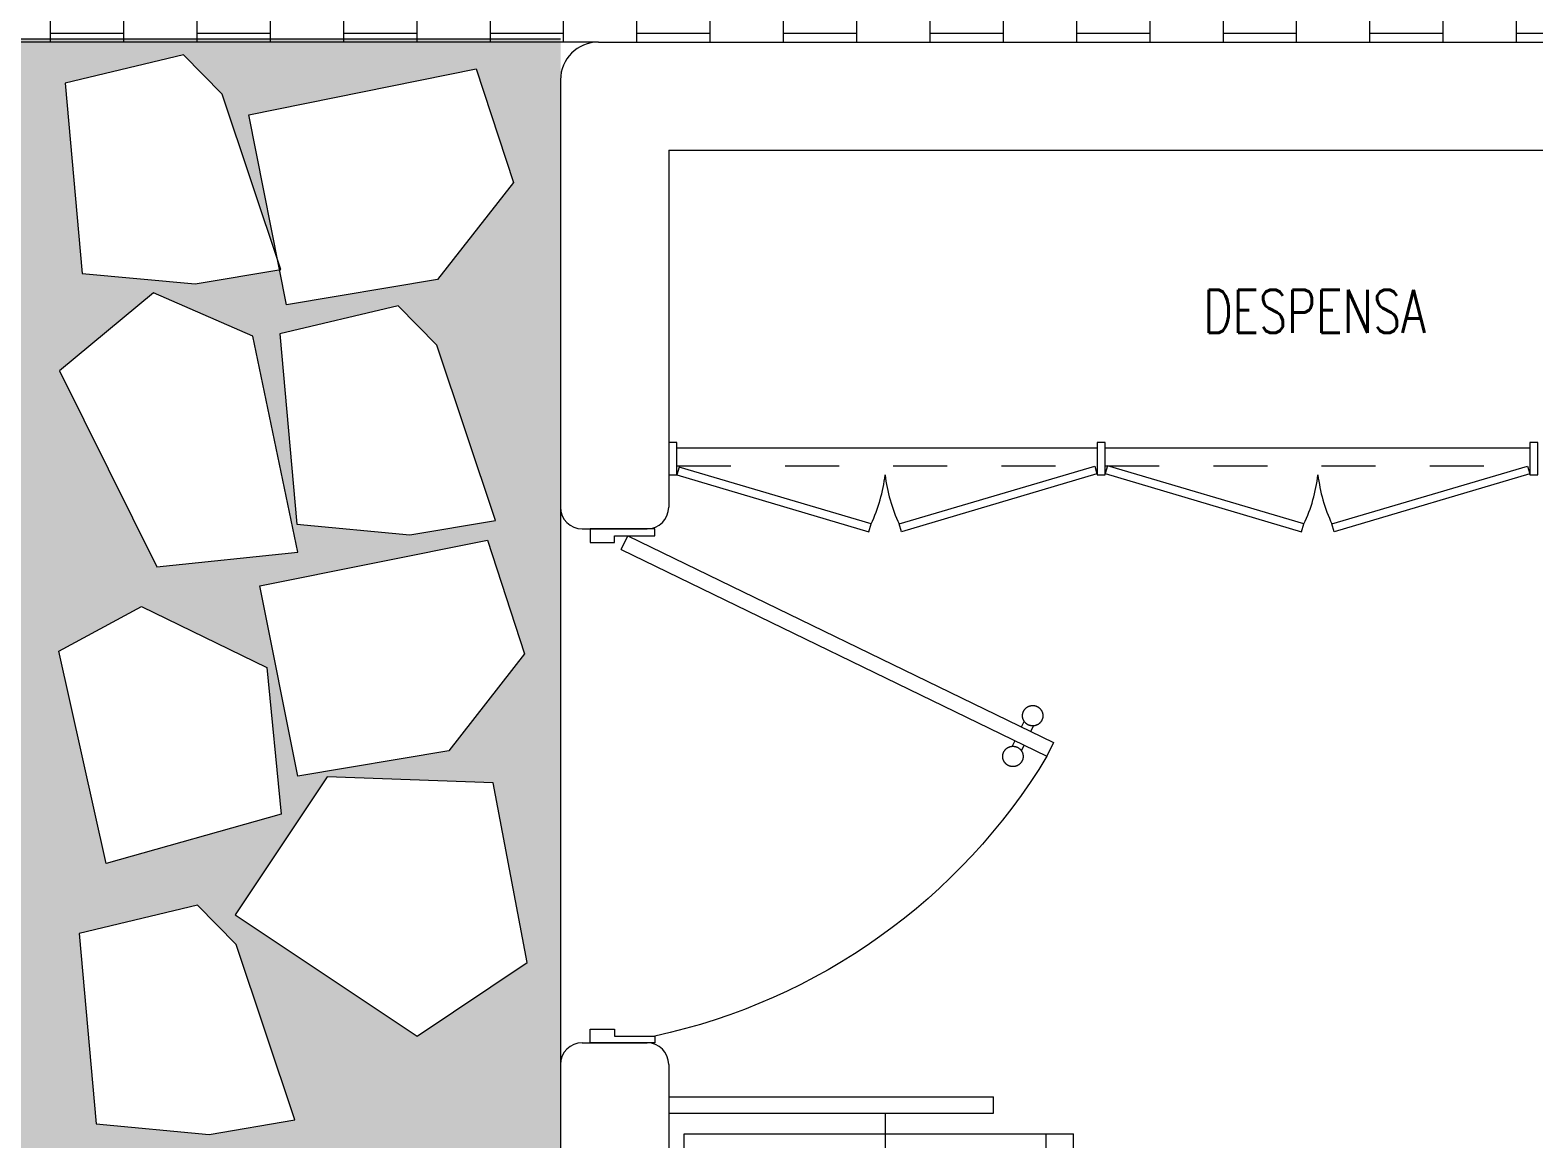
# Model space of a CAD drawing. Header units: metres. Extents: x 8 to 2416, y -346 to 476.
# Drawn here: x 42.971 to 45.751, y 36.926 to 38.976 of the extents above; entities that cross this region are included whole.
import ezdxf

# ---------------------------------------------------------------- set-up
doc = ezdxf.new("R2010")
doc.units = ezdxf.units.M
doc.linetypes.add('0', pattern=[0])
doc.linetypes.add('DASHED', pattern=[0.75, 0.5, -0.25])
doc.layers.get('0').update_dxf_attribs({"color": 250, "linetype": '0', "lineweight": 20})
for name, color, linetype, lineweight in [('01a_Mobiliario', 250, 'Continuous', 0), ('A-DOOR', 35, 'Continuous', 5), ('A-WALL', 250, 'Continuous', 20), ('baños', 140, 'Continuous', 0), ('calle', 254, 'Continuous', 0), ('MOB FIJOS', 251, 'Continuous', 0), ('MOBILIARIOS', 252, 'Continuous', 0), ('piso', 253, 'Continuous', 0), ('PROYECCION', 9, 'DASHED', 0), ('textos', 7, 'Continuous', 0)]:
    doc.layers.add(name, color=color, linetype=linetype, lineweight=lineweight)
doc.layers.add('grama', color=7, linetype='Continuous', lineweight=0, true_color=0x698c45)
doc.layers.add('hatch piso', color=253, linetype='Continuous', lineweight=0, transparency=0.7)
doc.layers.add('www.dwgautocad.com', color=7, linetype='Continuous')
doc.styles.add('Arch-Dim', font='romans.shx', dxfattribs={"width": 0.75})

# ---------------------------------------------------------------- blocks, each defined once
blk = doc.blocks.new('puerta 1.00')
at = {"layer": 'A-DOOR'}
for p, q in [((-0.15, -0.0125), (-0.9369, -0.3949)), ((-0.1376, -0.038), (-0.15, -0.0125)), ((-0.1376, -0.038), (-0.9245, -0.4204)), ((-0.8777, -0.3661), (-0.8826, -0.3559)), ((-0.8946, -0.3743), (-0.8996, -0.3641)), ((-0.9369, -0.3949), (-0.9245, -0.4204)), ((-0.8822, -0.3998), (-0.8772, -0.4101)), ((-0.8653, -0.3916), (-0.8603, -0.4018))]:
    blk.add_line(p, q, dxfattribs=at)
for points in [[(-0.08, 0), (-0.08, -0.025), (-0.125, -0.025), (-0.125, -0.0125), (-0.2, -0.0125), (-0.2, 0), (-0.08, 0)], [(-0.08, -0.95), (-0.08, -0.925), (-0.125, -0.925), (-0.125, -0.9375), (-0.2, -0.9375), (-0.2, -0.95), (-0.08, -0.95)]]:
    blk.add_lwpolyline(points, dxfattribs=at)
blk.add_arc((0.0366, 0.1602), 1.1229, 211.1336, 257.8343, dxfattribs=at)
for points in [[(-0.8982, -0.3642), (-0.9033, -0.3642), (-0.912, -0.3591), (-0.917, -0.3504), (-0.917, -0.3403), (-0.912, -0.3316), (-0.9033, -0.3265), (-0.8932, -0.3265), (-0.8844, -0.3316), (-0.8794, -0.3403), (-0.8794, -0.3504), (-0.8844, -0.3591), (-0.8932, -0.3642), (-0.8982, -0.3642)], [(-0.8617, -0.4394), (-0.8667, -0.4394), (-0.8754, -0.4344), (-0.8805, -0.4256), (-0.8805, -0.4156), (-0.8754, -0.4068), (-0.8667, -0.4018), (-0.8566, -0.4018), (-0.8479, -0.4068), (-0.8428, -0.4156), (-0.8428, -0.4257), (-0.8479, -0.4344), (-0.8566, -0.4394), (-0.8617, -0.4394)]]:
    blk.add_open_spline(points, degree=2, dxfattribs=at)
blk = doc.blocks.new('PL BASE 1N NASAS 09')
at = {"layer": '01a_Mobiliario', "transparency": 33554684}
for p, q in [((-106.2311, -51.1997), (-105.6306, -51.1997)), ((-105.6306, -51.2297), (-105.6306, -51.1997)), ((-106.2311, -51.2297), (-105.6306, -51.2297))]:
    blk.add_line(p, q, dxfattribs=at)
at = {"layer": 'A-WALL'}
for p, q in [((-106.3611, -49.2497), (-100.0011, -49.2497)), ((-106.4311, -49.3197), (-106.4311, -50.1097)), ((-106.2311, -49.4497), (-106.2311, -50.1097)), ((-106.2311, -49.4497), (-103.8311, -49.4497)), ((-106.3911, -50.1497), (-106.2711, -50.1497)), ((-106.3911, -51.0997), (-106.2711, -51.0997)), ((-106.4311, -51.1397), (-106.4311, -53.4097)), ((-106.2311, -51.1397), (-106.2311, -53.4097))]:
    blk.add_line(p, q, dxfattribs=at)
for centre, radius, start, end in [((-106.3611, -49.3197), 0.07, 90, 180), ((-106.3911, -50.1097), 0.04, 180, 270), ((-106.2711, -50.1097), 0.04, 270, 0), ((-106.3911, -51.1397), 0.04, 90, 180), ((-106.2711, -51.1397), 0.04, 0, 90)]:
    blk.add_arc(centre, radius, start, end, dxfattribs=at)
at = {"layer": 'MOB FIJOS'}
for points in [[(-106.2161, -49.9897), (-106.2311, -49.9897), (-106.2311, -50.0497), (-106.2161, -50.0497)], [(-105.4244, -49.9897), (-105.4394, -49.9897), (-105.4394, -50.0497), (-105.4244, -50.0497)], [(-104.6244, -49.9897), (-104.6394, -49.9897), (-104.6394, -50.0497), (-104.6244, -50.0497)], [(-106.2118, -50.0353), (-106.2161, -50.0497), (-105.8614, -50.1549), (-105.8571, -50.1406)], [(-105.4437, -50.0335), (-105.4395, -50.0479), (-105.8008, -50.1549), (-105.8051, -50.1406)], [(-105.4201, -50.0329), (-105.4243, -50.0473), (-105.0614, -50.1549), (-105.0571, -50.1406)], [(-104.6437, -50.0334), (-104.6394, -50.0478), (-105.0008, -50.1549), (-105.0051, -50.1406)]]:
    blk.add_lwpolyline(points, close=True, dxfattribs=at)
at = {"layer": 'piso'}
for p, q in [((-106.3611, -49.2497), (-111.8711, -49.2497)), ((-106.2161, -49.9997), (-105.4394, -49.9997)), ((-105.4244, -49.9997), (-104.6394, -49.9997)), ((-106.4311, -50.1097), (-106.4311, -51.1397))]:
    blk.add_line(p, q, dxfattribs=at)
at = {"layer": 'PROYECCION', "color": 252, "linetype": 'DASHED', "ltscale": 0.1}
for p, q in [((-106.2161, -50.0331), (-105.4394, -50.0331)), ((-105.4244, -50.0331), (-104.6394, -50.0331)), ((-105.8307, -51.2297), (-105.8307, -53.3697))]:
    blk.add_line(p, q, dxfattribs=at)
for centre, start, end in [((-106.1217, -50.0156), 334.7316, 353.3114), ((-105.5404, -50.0156), 186.6886, 205.2684), ((-105.3217, -50.0156), 334.7316, 353.3114), ((-104.7404, -50.0156), 186.6886, 205.2684)]:
    blk.add_arc(centre, 0.2927, start, end, dxfattribs=at)
at = {"layer": 'A-DOOR', "xscale": -1}
blk.add_blockref('puerta 1.00', (-106.4565, -50.1497), dxfattribs=at)
at = {"layer": 'textos', "insert": (-105.2428, -49.7874), "char_height": 0.08, "attachment_point": 7, "style": 'Arch-Dim'}
blk.add_mtext_dynamic_manual_height_columns('DESPENSA', width=1.167714, gutter_width=1, heights=[0], dxfattribs=at)
blk = doc.blocks.new('refrigerador 23 planta')
at = {"layer": 'www.dwgautocad.com', "color": 0, "linetype": 'Continuous', "lineweight": 0}
for p, q in [((8.8232, 1.2223), (8.8232, 1.9423)), ((8.8232, 1.9423), (9.7312, 1.9423)), ((9.7312, 1.9423), (9.7312, 1.2223)), ((9.7312, 1.2736), (8.8232, 1.2736)), ((8.8232, 1.2223), (9.7312, 1.2223)), ((8.8336, 1.2153), (8.8336, 1.2223)), ((9.1458, 1.2153), (8.8336, 1.2153)), ((8.916, 1.2128), (8.916, 1.2153)), ((8.9283, 1.2128), (8.916, 1.2128)), ((8.9283, 1.2153), (8.9283, 1.2128)), ((8.9527, 1.2128), (8.9527, 1.2153)), ((8.9649, 1.2128), (8.9527, 1.2128)), ((8.9649, 1.2153), (8.9649, 1.2128)), ((8.9894, 1.2128), (8.9894, 1.2153)), ((9.0016, 1.2128), (8.9894, 1.2128)), ((9.0016, 1.2153), (9.0016, 1.2128)), ((9.0261, 1.2128), (9.0261, 1.2153)), ((9.0383, 1.2128), (9.0261, 1.2128)), ((9.0383, 1.2153), (9.0383, 1.2128)), ((9.0628, 1.2128), (9.0628, 1.2153)), ((9.075, 1.2128), (9.0628, 1.2128)), ((9.075, 1.2153), (9.075, 1.2128)), ((9.0994, 1.2128), (9.0994, 1.2153)), ((9.1117, 1.2128), (9.0994, 1.2128)), ((9.1117, 1.2153), (9.1117, 1.2128)), ((9.1458, 1.1595), (9.1458, 1.2223)), ((9.1877, 1.2223), (9.1877, 1.201)), ((9.1877, 1.201), (9.1877, 1.1938)), ((9.2082, 1.1621), (9.2082, 1.2223)), ((9.2501, 1.2223), (9.2501, 1.1573)), ((9.1877, 1.1938), (9.1877, 1.1573)), ((9.1458, 1.1573), (9.1458, 1.1595)), ((9.1461, 1.1519), (9.1458, 1.1573)), ((9.147, 1.1491), (9.1461, 1.1519)), ((9.1865, 1.1491), (9.147, 1.1491)), ((9.1874, 1.1519), (9.1865, 1.1491)), ((9.1877, 1.1573), (9.1874, 1.1519)), ((9.2082, 1.1595), (9.2082, 1.1621)), ((9.2082, 1.1573), (9.2082, 1.1595)), ((9.2085, 1.1519), (9.2082, 1.1573)), ((9.2094, 1.1491), (9.2085, 1.1519)), ((9.2489, 1.1491), (9.2094, 1.1491)), ((9.2498, 1.1519), (9.2489, 1.1491)), ((9.2501, 1.1573), (9.2498, 1.1519))]:
    blk.add_line(p, q, dxfattribs=at)
blk = doc.blocks.new('PL MUEBLES 1N NASAS 09')
at = {"layer": 'hatch piso'}
h = blk.add_hatch(dxfattribs=at)
h.set_pattern_fill('AR-BRSTD', color=256, scale=0.002, angle=-90)
h.set_pattern_definition([(270, (-8.74588, 232.01007), (0.1354836, -2e-17), []), (0, (-8.74588, 232.01007), (0.1354836, 0.2032), [0.1354836, -0.1354836])])
edge = h.paths.add_edge_path()
edge.add_line((62.3305, 47.1481), (63.2305, 47.1481))
edge.add_line((63.2305, 47.1481), (63.2305, 48.4481))
edge.add_line((63.2305, 48.4481), (56.5331, 48.4481))
edge.add_line((56.5331, 48.4481), (56.5331, 48.2731))
edge.add_line((56.5331, 48.2731), (56.3831, 48.2731))
edge.add_line((56.3831, 48.2731), (56.3831, 48.4536))
edge.add_line((56.3831, 48.4536), (54.5879, 48.4536))
edge.add_line((54.5879, 48.4536), (54.5879, 46.9481))
edge.add_line((54.5879, 46.9481), (55.8257, 46.9481))
edge.add_arc((55.8755, 46.9973), 0.07, 180, 224.6727, ccw=False)
edge.add_line((55.8055, 46.9973), (55.8055, 47.1073))
edge.add_arc((55.8755, 47.1073), 0.07, 90, 180, ccw=False)
edge.add_line((55.8755, 47.1773), (55.9855, 47.1773))
edge.add_arc((55.9855, 47.1073), 0.07, 0, 90, ccw=False)
edge.add_line((56.0555, 47.1073), (56.0555, 46.9973))
edge.add_arc((55.9855, 46.9973), 0.07, -44.6727, 0, ccw=False)
edge.add_line((56.0353, 46.9481), (59.0257, 46.9481))
edge.add_arc((59.0755, 46.9973), 0.07, 180, 224.6728, ccw=False)
edge.add_line((59.0055, 46.9973), (59.0055, 47.1073))
edge.add_arc((59.0755, 47.1073), 0.07, 90, 180, ccw=False)
edge.add_line((59.0755, 47.1773), (59.1855, 47.1773))
edge.add_arc((59.1855, 47.1073), 0.07, 0, 90, ccw=False)
edge.add_line((59.2555, 47.1073), (59.2555, 46.9973))
edge.add_arc((59.1855, 46.9973), 0.07, -90, 0, ccw=False)
edge.add_line((59.1855, 46.9273), (59.0755, 46.9273))
edge.add_arc((59.0755, 46.9973), 0.07, 229.9948, 270, ccw=False)
edge.add_line((59.0305, 46.9437), (59.0305, 44.972))
edge.add_arc((59.0755, 44.9184), 0.07, 90, 130.0052, ccw=False)
edge.add_line((59.0755, 44.9884), (59.1855, 44.9884))
edge.add_arc((59.1855, 44.9184), 0.07, 0, 90, ccw=False)
edge.add_line((59.2555, 44.9184), (59.2555, 44.8084))
edge.add_arc((59.1855, 44.8084), 0.07, -90, 0, ccw=False)
edge.add_line((59.1855, 44.7384), (59.0755, 44.7384))
edge.add_arc((59.0755, 44.8084), 0.07, 229.9948, 270, ccw=False)
edge.add_line((59.0305, 44.7548), (59.0305, 41.172))
edge.add_arc((59.0755, 41.1184), 0.07, 90, 130.0052, ccw=False)
edge.add_line((59.0755, 41.1884), (59.1855, 41.1884))
edge.add_arc((59.1855, 41.1184), 0.07, 0, 90, ccw=False)
edge.add_line((59.2555, 41.1184), (59.2555, 41.0084))
edge.add_arc((59.1855, 41.0084), 0.07, -90, 0, ccw=False)
edge.add_line((59.1855, 40.9384), (59.0755, 40.9384))
edge.add_arc((59.0755, 41.0084), 0.07, 180, 270, ccw=False)
edge.add_line((59.0055, 41.0084), (59.0055, 41.1184))
edge.add_arc((59.0755, 41.1184), 0.07, 149.8481, 180, ccw=False)
edge.add_line((59.0149, 41.1535), (56.0391, 41.1535))
edge.add_arc((55.9855, 41.1085), 0.07, 0, 40.0052, ccw=False)
edge.add_line((56.0555, 41.1085), (56.0555, 40.9985))
edge.add_arc((55.9855, 40.9985), 0.07, -90, 0, ccw=False)
edge.add_line((55.9855, 40.9285), (55.8755, 40.9285))
edge.add_arc((55.8755, 40.9985), 0.07, 180, 270, ccw=False)
edge.add_line((55.8055, 40.9985), (55.8055, 41.1085))
edge.add_arc((55.8755, 41.1085), 0.07, 139.9948, 180, ccw=False)
edge.add_line((55.8219, 41.1535), (50.4363, 41.1535))
edge.add_arc((50.3827, 41.1085), 0.07, 0, 40.0052, ccw=False)
edge.add_line((50.4527, 41.1085), (50.4527, 40.9985))
edge.add_arc((50.3827, 40.9985), 0.07, -90, 0, ccw=False)
edge.add_line((50.3827, 40.9285), (50.2727, 40.9285))
edge.add_arc((50.2727, 40.9985), 0.07, 180, 270, ccw=False)
edge.add_line((50.2027, 40.9985), (50.2027, 41.1085))
edge.add_arc((50.2727, 41.1085), 0.07, 139.9948, 180, ccw=False)
edge.add_line((50.2191, 41.1535), (46.4305, 41.1535))
edge.add_line((46.4305, 41.1535), (46.4305, 40.9535))
edge.add_line((46.4305, 40.9535), (44.3305, 40.9535))
edge.add_line((44.3305, 40.9535), (44.3305, 39.3536))
edge.add_line((44.3305, 39.3536), (47.8305, 39.3536))
edge.add_line((47.8305, 39.3536), (47.8305, 38.9536))
edge.add_line((47.8305, 38.9536), (62.3305, 38.9536))
edge.add_line((62.3305, 38.9536), (62.3305, 47.1481))
at = {"layer": 'baños'}
blk.add_blockref('PL BASE 1N NASAS 09', (162.2615, 88.2033), dxfattribs=at)
at = {"layer": 'MOBILIARIOS', "rotation": 90.00000000000001}
blk.add_blockref('refrigerador 23 planta', (58.0012, 27.2043), dxfattribs=at)

msp = doc.modelspace()

# ---------------------------------------------------------------- hatches: boundary and pattern name
at = {"layer": 'grama', "transparency": 33554495}
h = msp.add_hatch(color=256, dxfattribs=at)
h.dxf.hatch_style = 1
h.paths.add_polyline_path([(38.8464, 38.9301), (38.918, 38.8575), (39.0209, 38.5498), (39.0242, 38.5328), (38.8679, 38.5066), (38.6593, 38.526), (38.6276, 38.8779)])
h.paths.add_polyline_path([(39.0264, 38.5332), (39.0209, 38.5498), (38.9672, 38.8193), (39.3876, 38.904), (39.4562, 38.6939), (39.3161, 38.5145), (39.0372, 38.4677), (39.0242, 38.5328)])
h.paths.add_polyline_path([(38.7913, 38.4902), (38.9745, 38.4099), (39.0579, 38.0105), (38.7975, 37.9837), (38.6174, 38.3461)])
h.paths.add_polyline_path([(39.056, 38.0621), (39.0243, 38.414), (39.2432, 38.4661), (39.3147, 38.3935), (39.4231, 38.0692), (39.2646, 38.0426)])
h.paths.add_polyline_path([(38.616, 37.8279), (38.7691, 37.9103), (39.0006, 37.7971), (39.0271, 37.5262), (38.7039, 37.4348)])
h.paths.add_polyline_path([(39.482, 37.2518), (39.2784, 37.1161), (38.942, 37.3403), (39.1118, 37.595), (39.4188, 37.5842)])
h.paths.add_polyline_path([(39.4768, 37.8227), (39.3367, 37.6432), (39.0578, 37.5965), (38.9878, 37.9481), (39.4082, 38.0328)])
h.paths.add_polyline_path([(38.8722, 37.3578), (38.9438, 37.2851), (39.0522, 36.9609), (38.8937, 36.9343), (38.6851, 36.9537), (38.6534, 37.3056)])
h.paths.add_polyline_path([(43.6728, 38.0426), (43.4642, 38.0621), (43.4325, 38.414), (43.6514, 38.4661), (43.723, 38.3935), (43.8313, 38.0692)])
h.paths.add_polyline_path([(43.8644, 38.6939), (43.7243, 38.5145), (43.4454, 38.4677), (43.3754, 38.8193), (43.7958, 38.904)])
h.paths.add_polyline_path([(43.4661, 38.0105), (43.2057, 37.9837), (43.0256, 38.3461), (43.1995, 38.4902), (43.3827, 38.4099)])
h.paths.add_polyline_path([(43.1773, 37.9103), (43.4088, 37.7971), (43.4353, 37.5262), (43.1121, 37.4348), (43.0242, 37.8279)])
h.paths.add_polyline_path([(43.6866, 37.1161), (43.3502, 37.3403), (43.52, 37.595), (43.827, 37.5842), (43.8902, 37.2518)])
h.paths.add_polyline_path([(43.2804, 37.3578), (43.352, 37.2851), (43.4604, 36.9609), (43.3019, 36.9343), (43.0933, 36.9537), (43.0616, 37.3056)])
h.paths.add_polyline_path([(43.2547, 38.9301), (43.3262, 38.8575), (43.4291, 38.5498), (43.4324, 38.5328), (43.2761, 38.5066), (43.0675, 38.526), (43.0358, 38.8779)])
h.paths.add_polyline_path([(43.466, 37.5965), (43.396, 37.9481), (43.8164, 38.0328), (43.885, 37.8227), (43.745, 37.6432)])
edge = h.paths.add_edge_path()
edge.add_line((39.5516, 37.159), (39.5516, 38.959))
edge.add_line((39.5516, 38.959), (38.5516, 38.959))
edge.add_line((38.5516, 38.959), (38.5516, 34.959))
edge.add_line((38.5516, 34.959), (43.9516, 34.959))
edge.add_line((43.9516, 34.959), (43.9516, 38.959))
edge.add_line((43.9516, 38.959), (42.9516, 38.959))
edge.add_line((42.9516, 38.959), (42.9516, 37.159))
edge.add_arc((41.2516, 37.159), 1.7, -180, 0, ccw=False)

# ---------------------------------------------------------------- linework, layer by layer
at = {"layer": 'calle'}
for points in [[(43.4346, 38.5332), (43.3262, 38.8575), (43.2547, 38.9301), (43.0358, 38.8779), (43.0675, 38.526), (43.2761, 38.5066)], [(43.8644, 38.6939), (43.7243, 38.5145), (43.4454, 38.4677), (43.3754, 38.8193), (43.7958, 38.904)], [(43.4661, 38.0105), (43.3827, 38.4099), (43.1995, 38.4902), (43.0256, 38.3461), (43.2057, 37.9837)], [(43.8313, 38.0692), (43.723, 38.3935), (43.6514, 38.4661), (43.4325, 38.414), (43.4642, 38.0621), (43.6728, 38.0426)], [(43.885, 37.8227), (43.745, 37.6432), (43.466, 37.5965), (43.396, 37.9481), (43.8164, 38.0328)], [(43.4353, 37.5262), (43.1121, 37.4348), (43.0242, 37.8279), (43.1773, 37.9103), (43.4088, 37.7971)], [(43.52, 37.595), (43.3502, 37.3403), (43.6866, 37.1161), (43.8902, 37.2518), (43.827, 37.5842)], [(43.4604, 36.9609), (43.352, 37.2851), (43.2804, 37.3578), (43.0616, 37.3056), (43.0933, 36.9537), (43.3019, 36.9343)]]:
    msp.add_lwpolyline(points, close=True, dxfattribs=at)
at = {"layer": 'piso'}
for p, q in [((43.9516, 38.959), (38.5516, 38.959)), ((43.9516, 38.059), (43.9516, 37.109))]:
    msp.add_line(p, q, dxfattribs=at)

# ---------------------------------------------------------------- block references
msp.add_blockref('PL MUEBLES 1N NASAS 09', (-11.8789, 0))

doc.saveas('drawing.dxf')
